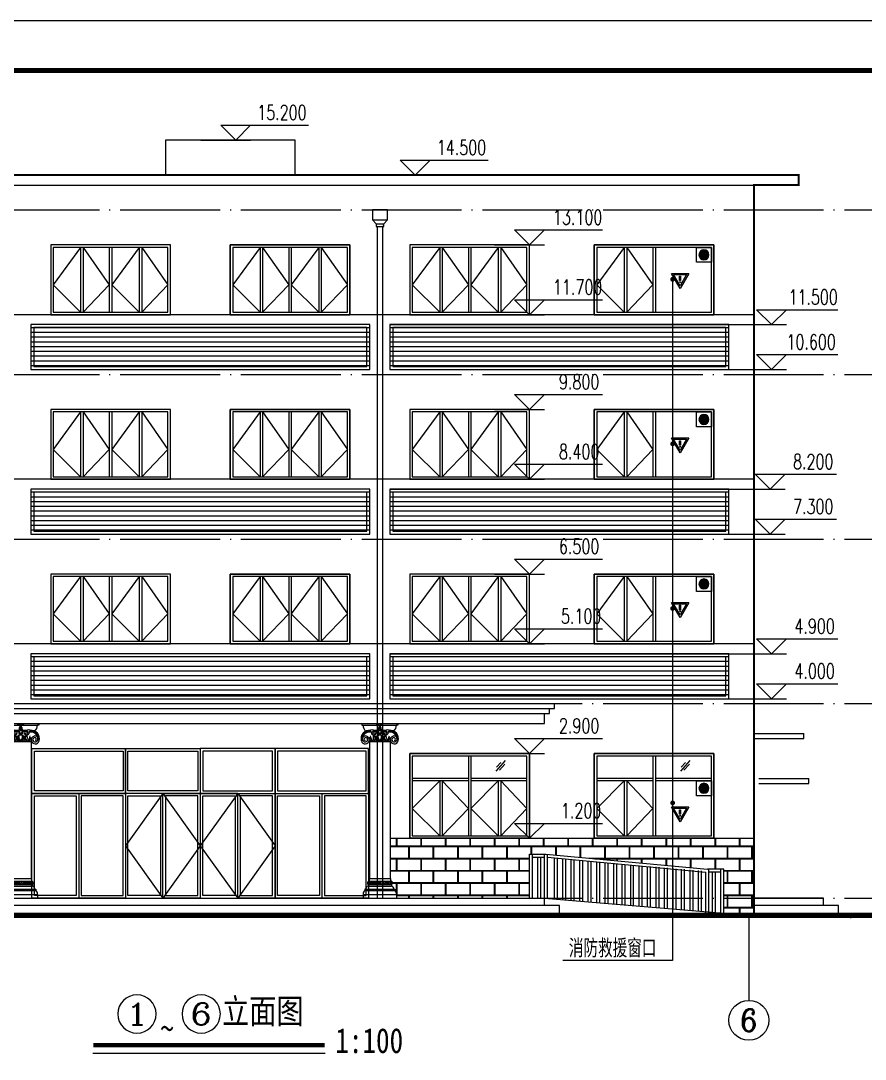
# Model space of a CAD drawing. Extents: x 5904849 to 6011887, y -826029 to -177002.
# Drawn here: x 5926248 to 5943181, y -612957 to -592133 of the extents above; entities that cross this region are included whole.
import ezdxf
from ezdxf.enums import TextEntityAlignment as Align

# ---------------------------------------------------------------- set-up
doc = ezdxf.new("R2010")
doc.units = 0
doc.header["$LTSCALE"] = 1000
doc.header["$MEASUREMENT"] = 0
doc.linetypes.add('DOTE', pattern=[2.42, 2, -0.2, 0.02, -0.2])
doc.layers.get('0').update_dxf_attribs({"linetype": 'CONTINUOUS'})
for name, color, linetype in [('0chuang', 5, 'CONTINUOUS'), ('3T_WOOD', 21, 'CONTINUOUS'), ('AXIS', 3, 'CONTINUOUS'), ('AXIS_TEXT', 7, 'CONTINUOUS'), ('DIM_ELEV', 3, 'CONTINUOUS'), ('DIM_LEAD', 3, 'CONTINUOUS'), ('DOTE', 252, 'CONTINUOUS'), ('E_STRM', 7, 'CONTINUOUS'), ('PUB_DIM', 3, 'CONTINUOUS'), ('PUB_HATCH', 8, 'CONTINUOUS'), ('PUB_TEXT', 7, 'CONTINUOUS'), ('PUB_TITLE', 4, 'CONTINUOUS'), ('WALL', 2, 'CONTINUOUS'), ('WINDOW', 4, 'CONTINUOUS'), ('WINDOW_TEXT', 7, 'CONTINUOUS'), ('图名', 15, 'CONTINUOUS'), ('填充', 251, 'CONTINUOUS'), ('外饰面', 213, 'CONTINUOUS'), ('折断', 8, 'CONTINUOUS')]:
    doc.layers.add(name, color=color, linetype=linetype)
doc.layers.add('立面-线条', color=255, linetype='CONTINUOUS', lineweight=15)
doc.styles.add('_HZTXT', font='txt.shx', dxfattribs={"width": 0.8, "bigfont": 'HZTXT.shx'})
doc.styles.add('_TCH_AXIS', font='COMPLEX', dxfattribs={"bigfont": 'GBCBIG'})
doc.styles.add('_TCH_DIM', font='SIMPLEX', dxfattribs={"bigfont": 'GBCBIG'})
doc.styles.add('COMPLEX', font='COMPLEX')
doc.styles.add('宋体', font='', dxfattribs={"width": 0.7})
doc.styles.get('宋体').set_extended_font_data('SimSun')

# ---------------------------------------------------------------- blocks, each defined once
blk = doc.blocks.new('_RAINH')
blk.add_lwpolyline([(-150, 0), (-150, -200), (150, -200), (150, 0)], close=True)
for points in [[(-150, -200), (-75, -280), (75, -280), (150, -200)], [(-75, -280), (-75, -330), (75, -330), (75, -280)]]:
    blk.add_lwpolyline(points)
blk = doc.blocks.new('A$C14777AD4')
at = {"layer": '填充'}
h = blk.add_hatch(color=1, dxfattribs=at)
edge = h.paths.add_edge_path()
edge.add_arc((150, 150), 100, 0, 360)
h = blk.add_hatch(color=1, dxfattribs=at)
edge = h.paths.add_edge_path()
edge.add_arc((150, 150), 100, 0, 360)
at = {"layer": '立面-线条'}
blk.add_lwpolyline([(0, 0), (300, 0), (300, 300), (0, 300)], close=True, dxfattribs=at)
blk.add_lwpolyline([(0, 0), (300, 0), (300, 300), (0, 300)], close=True, dxfattribs=at)
blk.add_circle((150, 150), 100, dxfattribs=at)
blk.add_circle((150, 150), 100, dxfattribs=at)
blk = doc.blocks.new('3425etrdf')
at = {"layer": '外饰面'}
for points in [[(0, -600), (-346, 0), (346, 0)], [(0, -500), (-260, -50), (260, -50)], [(-18, -110), (18, -110), (18, -291), (-18, -291)]]:
    blk.add_lwpolyline(points, close=True, dxfattribs=at)
blk.add_circle((0, -352), 17.9, dxfattribs=at)
blk = doc.blocks.new('_AXISO')
blk.add_circle((0, 0), 0.5)
at = {"layer": 'AXIS_TEXT', "style": 'COMPLEX', "width": 1.041667}
blk.add_attdef('A', text='', height=0.56, dxfattribs=at).set_placement((-0.25, -0.28), (0.25, -0.28), align=Align.FIT)
blk = doc.blocks.new('$elev$00001590')
for p, q in [((-242, 1500, 0), (242, 1500, 0)), ((-242, 1500, 0), (-242, 1476, 0)), ((-242, 1476, 0), (-224, 1476, 0)), ((-224, 1476, 0), (-4, 1476, 0)), ((0, 1438, 0), (0, 1383, 0)), ((4, 1476, 0), (224, 1476, 0)), ((242, 1476, 0), (224, 1476, 0)), ((242, 1500, 0), (242, 1476, 0)), ((0, 1331, 0), (0, 1313, 0)), ((-146, 1191, 0), (147, 1191, 0)), ((-143, 1206, 0), (144, 1206, 0)), ((-139, 1190, 0), (-139, -1164, 0)), ((141, 1190, 0), (141, -1164, 0)), ((-144, -1206, 0), (-149, -1206, 0)), ((-139, -1164, 0), (-144, -1164, 0)), ((-144, -1164, 0), (-144, -1206, 0)), ((-144, -1206, 0), (145, -1206, 0)), ((-139, -1164, 0), (141, -1164, 0)), ((141, -1164, 0), (145, -1164, 0)), ((145, -1164, 0), (145, -1206, 0)), ((145, -1206, 0), (153, -1206, 0)), ((-200, -1346, 0), (-200, -1370, 0)), ((-187, -1346, 0), (-200, -1346, 0)), ((-200, -1370, 0), (202, -1370, 0)), ((-187, -1346, 0), (188, -1346, 0)), ((-155, -1266, 0), (156, -1266, 0)), ((-155, -1266, 0), (-155, -1292, 0)), ((-155, -1266, 0), (-155, -1266, 0)), ((-155, -1292, 0), (156, -1292, 0)), ((155, -1266, 0), (156, -1266, 0)), ((156, -1266, 0), (156, -1292, 0)), ((156, -1292, 0), (156, -1292, 0)), ((156, -1292, 0), (156, -1292, 0)), ((188, -1346, 0), (188, -1346, 0)), ((188, -1346, 0), (202, -1346, 0)), ((202, -1346, 0), (202, -1370, 0)), ((-223, -1435, 0), (224, -1435, 0)), ((-223, -1435, 0), (-223, -1500, 0)), ((-223, -1500, 0), (224, -1500, 0)), ((224, -1435, 0), (224, -1500, 0))]:
    blk.add_line(p, q)
for centre, major_axis, start_param, end_param in [((-141, 1240, 0), (0, 143), -0.153743, 1.832178), ((-98, 1485, 0), (0, 165), 1.626158, 2.352357), ((-105, 1375, 0), (0, 25), 4.712389, 10.995574), ((-36, 1496, 0), (0, 11.1), 1.231515, 3.197692), ((-25, 1447, 0), (0, 40.6), -0.628689, 0.331096), ((190, 1358, 0), (0, 280), 1.195524, 1.488794), ((-52, 1377, 0), (0, 68.9), -1.476342, -0.737444), ((-11, 1471, 0), (0, 10.4), 3.375246, 5.654496), ((-44, 1426, 0), (0, 58.9), 4.557562, 5.357474), ((44, 1426, 0), (0, 58.9), 0.925711, 1.725624), ((52, 1377, 0), (0, 68.9), 0.737444, 1.476342), ((11, 1471, 0), (0, 10.4), 0.628689, 2.907939), ((25, 1447, 0), (0, 40.6), -0.331096, 0.628689), ((-190, 1358, 0), (0, 280), -1.488794, -1.195524), ((36, 1496, 0), (0, 11.1), 3.085493, 5.05167), ((105, 1375, 0), (0, 25), -1.570796, 4.712389), ((141, 1240, 0), (0, 143), 4.451007, 6.436928), ((98, 1485, 0), (0, 165), 3.930828, 4.657027), ((-195, 1220, 0), (0, 69.1), 1.832178, 5.952229), ((-136, 1230, 0), (0, 136), -0.128493, 1.722747), ((-191, 1236, 0), (0, 52.1), -0.330956, 3.010083), ((-142, 1237, 0), (0, 114), -0.296629, 1.342633), ((-188, 1233, 0), (0, 26.6), -0.512375, 2.726161), ((-192, 1223, 0), (0, 38.3), 3.010083, 5.770811), ((-69, 1279, 0), (0, 91.9), 1.703896, 2.463021), ((-13, 1319, 0), (0, 154), 1.778544, 2.396987), ((-73, 1356, 0), (0, 56.3), 1.643825, 3.032842), ((-78, 1296, 0), (0, 42.5), -0.743753, 0.743753), ((-78, 1329, 0), (0, 22.3), 1.987184, 4.296001), ((-63, 981, 0), (0, 382), -0.113047, 0.098894), ((-38, 1258, 0), (0, 66.4), 0.889141, 2.486817), ((-56, 965, 0), (0, 419), -0.099826, 0.099826), ((-55, 1129, 0), (0, 243), -0.142951, 0.176328), ((-86, 1346, 0), (0, 50.2), 3.5159, 5.00547), ((-131, 1249, 0), (0, 91.9), 4.210863, 5.292356), ((134, 1274, 0), (0, 242), 1.509356, 1.826866), ((22, 1272, 0), (0, 80.2), 1.120444, 2.310956), ((3, 1356, 0), (0, 43), 0.931621, 3.071841), ((-8, 1282, 0), (0, 21.2), -0.530735, 1.759459), ((42, 1272, 0), (0, 86.7), 1.507748, 2.446348), ((0, 1357, 0), (0, 26), 4.712389, 10.995574), ((-3, 1356, 0), (0, 43), 3.211344, 5.351564), ((8, 1282, 0), (0, 21.2), 4.523727, 6.81392), ((-42, 1272, 0), (0, 86.7), 3.836837, 4.775437), ((56, 965, 0), (0, 419), -0.099826, 0.099826), ((-22, 1272, 0), (0, 80.2), 3.972229, 5.162741), ((55, 1129, 0), (0, 243), -0.176328, 0.142951), ((63, 981, 0), (0, 382), -0.098894, 0.113047), ((86, 1346, 0), (0, 50.2), 1.277715, 2.767285), ((-134, 1274, 0), (0, 242), 4.456319, 4.773829), ((78, 1296, 0), (0, 42.5), -0.743753, 0.743753), ((131, 1249, 0), (0, 91.9), 0.990829, 2.072322), ((78, 1329, 0), (0, 22.3), 1.987184, 4.296001), ((38, 1258, 0), (0, 66.4), 3.796368, 5.394044), ((73, 1356, 0), (0, 56.3), 3.250343, 4.63936), ((13, 1319, 0), (0, 154), 3.886199, 4.504641), ((69, 1279, 0), (0, 91.9), 3.820165, 4.579289), ((142, 1237, 0), (0, 114), -1.342633, 0.296629), ((136, 1230, 0), (0, 136), 4.560439, 6.411679), ((195, 1220, 0), (0, 69.1), 0.330956, 4.451007), ((192, 1223, 0), (0, 38.3), 0.512375, 3.273102), ((191, 1236, 0), (0, 52.1), 3.273102, 6.614142), ((188, 1233, 0), (0, 26.6), 3.557024, 6.79556), ((-137, -1239, 0), (0, 35.7), 0.448455, 2.438069), ((-101, -1210, 0), (0, 74.8), 1.685878, 2.419567), ((-72, -1185, 0), (0, 101), 1.789216, 2.520705), ((-71, -1195, 0), (0, 77.6), 1.720938, 2.725614), ((-50, -1195, 0), (0, 77.6), 1.720938, 2.725614), ((-33, -1195, 0), (0, 77.6), 1.720938, 2.725614), ((-14, -1195, 0), (0, 77.6), 1.720938, 2.725614), ((6, -1195, 0), (0, 77.6), 1.720938, 2.725614), ((24, -1195, 0), (0, 77.6), 1.720938, 2.725614), ((42, -1195, 0), (0, 77.6), 1.720938, 2.725614), ((63, -1195, 0), (0, 77.6), 1.720938, 2.725614), ((86, -1195, 0), (0, 77.6), 1.720938, 2.725614), ((105, -1195, 0), (0, 77.6), 1.720938, 2.725614), ((129, -1195, 0), (0, 77.6), 1.720938, 2.725614), ((151, -1195, 0), (0, 77.6), 1.720938, 2.725614), ((164, -1199, 0), (0, 70), 1.671424, 2.820273), ((191, -1181, 0), (0, 84.8), 1.880244, 2.66844), ((204, -1166, 0), (0, 87.4), 2.058954, 2.545087), ((144, -1237, 0), (0, 32.5), 3.612051, 5.915681), ((-167, -1429, 0), (0, 73.7), 0.636006, 1.651851), ((-146, -1344, 0), (0, 52.7), 0.212863, 1.606025), ((148, -1344, 0), (0, 52.7), 4.67716, 6.070323), ((168, -1429, 0), (0, 73.7), 4.631335, 5.647179)]:
    blk.add_ellipse(centre, major_axis=major_axis, ratio=0.765285, start_param=start_param, end_param=end_param)

msp = doc.modelspace()

# ---------------------------------------------------------------- hatches: boundary and pattern name
at = {"layer": '填充', "linetype": 'ByBlock'}
h = msp.add_hatch(dxfattribs=at)
h.set_pattern_fill('LINE', color=36, scale=100)
h.set_pattern_definition([(0, (-38957718, -1778239.35), (0, 95.25), [])])
h.paths.add_polyline_path([(5926447.7, -598227), (5926447.7, -599127), (5933247.7, -599127), (5933247.7, -598227)])
h = msp.add_hatch(dxfattribs=at)
h.set_pattern_fill('LINE', color=36, scale=100)
h.set_pattern_definition([(0, (-38950518, -1778239.35), (0, 95.25), [])])
h.paths.add_polyline_path([(5933647.7, -598227), (5933647.7, -599127), (5940447.7, -599127), (5940447.7, -598227)])
h = msp.add_hatch(dxfattribs=at)
h.set_pattern_fill('LINE', color=36, scale=100)
h.set_pattern_definition([(0, (-38957718, -1781539.35), (0, 95.25), [])])
h.paths.add_polyline_path([(5926447.7, -601527), (5926447.7, -602427), (5933247.7, -602427), (5933247.7, -601527)])
h = msp.add_hatch(dxfattribs=at)
h.set_pattern_fill('LINE', color=36, scale=100)
h.set_pattern_definition([(0, (-38950518, -1781539.35), (0, 95.25), [])])
h.paths.add_polyline_path([(5933647.7, -601527), (5933647.7, -602427), (5940447.7, -602427), (5940447.7, -601527)])
h = msp.add_hatch(dxfattribs=at)
h.set_pattern_fill('LINE', color=36, scale=100)
h.set_pattern_definition([(0, (-38957718, -1784839.35), (0, 95.25), [])])
h.paths.add_polyline_path([(5926447.7, -604827), (5926447.7, -605727), (5933247.7, -605727), (5933247.7, -604827)])
h = msp.add_hatch(dxfattribs=at)
h.set_pattern_fill('LINE', color=36, scale=100)
h.set_pattern_definition([(0, (-38950518, -1784839.35), (0, 95.25), [])])
h.paths.add_polyline_path([(5933647.7, -604827), (5933647.7, -605727), (5940447.7, -605727), (5940447.7, -604827)])
h = msp.add_hatch(dxfattribs=at)
h.set_pattern_fill('AR-B816C', color=256, scale=200)
h.set_pattern_definition([(0, (-38950518, -1668116.5), (245.692378, 245.692378), [479.867928, -11.51682]), (0, (-38950763.7, -1668104.98), (245.692378, 245.692378), [479.867928, -11.51682]), (90, (-38950518, -1668116.5), (-245.692378, 245.692378), [-257.20918, 234.175548]), (90, (-38950529.52, -1668116.5), (-245.692378, 245.692378), [-257.20918, 234.175548])])
edge = h.paths.add_edge_path()
edge.add_ellipse((5933662.6, -609367.3), major_axis=(0, 44.4), ratio=0.8399474, start_angle=206.95526, end_angle=338.94358, ccw=False)
edge.add_ellipse((5933733.1, -609290.6), major_axis=(0, 115.9), ratio=0.8399474, start_angle=107.73002, end_angle=152.89036, ccw=False)
edge.add_ellipse((5933662.6, -609367.3), major_axis=(0, 44.4), ratio=0.8399474, start_angle=206.95526, end_angle=338.94358, ccw=False)
edge.add_line((5933681.1, -609405.5), (5933681.1, -609443.4))
edge.add_ellipse((5933668.3, -609513.8), major_axis=(0, 72.1), ratio=0.8399474, start_angle=267.98154, end_angle=347.80386, ccw=False)
edge.add_line((5933728.8, -609516.4), (5933749.3, -609516.4))
edge.add_line((5933749.3, -609516.4), (5933749.3, -609548.8))
edge.add_ellipse((5933699, -609629.8), major_axis=(0, 100.7), ratio=0.8399474, start_angle=265.35593, end_angle=323.55952, ccw=False)
edge.add_line((5933783.3, -609638), (5933783.3, -609727))
edge.add_line((5933783.3, -609727), (5936447.7, -609727))
edge.add_line((5936447.7, -609727), (5936447.7, -608845.4))
edge.add_line((5936447.7, -608845.4), (5936777.7, -608845.4))
edge.add_line((5936777.7, -608845.4), (5938903.4, -609042.2))
edge.add_line((5938903.4, -609042.2), (5940047.7, -609145.4))
edge.add_line((5940047.7, -609145.4), (5940647.7, -608527))
edge.add_line((5940647.7, -608527), (5933657.6, -608527))
edge.add_line((5933657.6, -608527), (5933657.6, -609267.2))
edge.add_line((5933657.6, -609267.2), (5933664.1, -609267.2))
edge.add_line((5933664.1, -609267.2), (5933664.1, -609325.8))
edge.add_line((5933664.1, -609325.8), (5933676, -609325.8))
h.paths.add_polyline_path([(5940947.7, -608527), (5940647.7, -608527), (5940047.7, -609145.4), (5940347.7, -609145.4), (5940347.7, -610027), (5940947.7, -610027)])

# ---------------------------------------------------------------- linework, layer by layer
for p, q in [((5917847.7, -595227), (5941847.7, -595227)), ((5941847.7, -595227), (5941847.7, -595427)), ((5917847.7, -595427), (5941847.7, -595427)), ((5933401.4, -609727), (5933401.4, -596257)), ((5933526.4, -596257), (5933501.4, -596257)), ((5933501.4, -596257), (5933501.4, -609727)), ((5918747.7, -609727), (5936747.7, -609727)), ((5936747.7, -609727), (5940347.7, -610027)), ((5936747.7, -609877), (5936747.7, -609727)), ((5942347.7, -609727), (5940947.7, -609727)), ((5942347.7, -609877), (5942347.7, -609727)), ((5937047.7, -609877), (5918312.1, -609877)), ((5937047.7, -610027), (5937047.7, -609877)), ((5942647.7, -609877), (5940947.7, -609877)), ((5942647.7, -610027), (5942647.7, -609877))]:
    msp.add_line(p, q)
at = {"color": 144}
for p, q in [((5927447.7, -596677), (5927447.7, -597977)), ((5927497.7, -596677), (5927497.7, -597977)), ((5928022.7, -596677), (5928022.7, -597977)), ((5928072.7, -596677), (5928072.7, -597977)), ((5928622.7, -596677), (5928622.7, -597977)), ((5928672.7, -596677), (5928672.7, -597977)), ((5931047.7, -596677), (5931047.7, -597977)), ((5931097.7, -596677), (5931097.7, -597977)), ((5931622.7, -596677), (5931622.7, -597977)), ((5931672.7, -596677), (5931672.7, -597977)), ((5932222.7, -596677), (5932222.7, -597977)), ((5932272.7, -596677), (5932272.7, -597977)), ((5934647.7, -596677), (5934647.7, -597977)), ((5934697.7, -596677), (5934697.7, -597977)), ((5935222.7, -596677), (5935222.7, -597977)), ((5935272.7, -596677), (5935272.7, -597977)), ((5935822.7, -596677), (5935822.7, -597977)), ((5935872.7, -596677), (5935872.7, -597977)), ((5938347.7, -596677), (5938347.7, -597977)), ((5938397.7, -596677), (5938397.7, -597977)), ((5938922.7, -596677), (5938922.7, -597977)), ((5938972.7, -596677), (5938972.7, -597977)), ((5927447.7, -599977), (5927447.7, -601277)), ((5927497.7, -599977), (5927497.7, -601277)), ((5928022.7, -599977), (5928022.7, -601277)), ((5928072.7, -599977), (5928072.7, -601277)), ((5928622.7, -599977), (5928622.7, -601277)), ((5928672.7, -599977), (5928672.7, -601277)), ((5931047.7, -599977), (5931047.7, -601277)), ((5931097.7, -599977), (5931097.7, -601277)), ((5931622.7, -599977), (5931622.7, -601277)), ((5931672.7, -599977), (5931672.7, -601277)), ((5932222.7, -599977), (5932222.7, -601277)), ((5932272.7, -599977), (5932272.7, -601277)), ((5934647.7, -599977), (5934647.7, -601277)), ((5934697.7, -599977), (5934697.7, -601277)), ((5935222.7, -599977), (5935222.7, -601277)), ((5935272.7, -599977), (5935272.7, -601277)), ((5935822.7, -599977), (5935822.7, -601277)), ((5935872.7, -599977), (5935872.7, -601277)), ((5938347.7, -599977), (5938347.7, -601277)), ((5938397.7, -599977), (5938397.7, -601277)), ((5938922.7, -599977), (5938922.7, -601277)), ((5938972.7, -599977), (5938972.7, -601277)), ((5927447.7, -603277), (5927447.7, -604577)), ((5927497.7, -603277), (5927497.7, -604577)), ((5928022.7, -603277), (5928022.7, -604577)), ((5928072.7, -603277), (5928072.7, -604577)), ((5928622.7, -603277), (5928622.7, -604577)), ((5928672.7, -603277), (5928672.7, -604577)), ((5931047.7, -603277), (5931047.7, -604577)), ((5931097.7, -603277), (5931097.7, -604577)), ((5931622.7, -603277), (5931622.7, -604577)), ((5931672.7, -603277), (5931672.7, -604577)), ((5932222.7, -603277), (5932222.7, -604577)), ((5932272.7, -603277), (5932272.7, -604577)), ((5934647.7, -603277), (5934647.7, -604577)), ((5934697.7, -603277), (5934697.7, -604577)), ((5935222.7, -603277), (5935222.7, -604577)), ((5935272.7, -603277), (5935272.7, -604577)), ((5935822.7, -603277), (5935822.7, -604577)), ((5935872.7, -603277), (5935872.7, -604577)), ((5938347.7, -603277), (5938347.7, -604577)), ((5938397.7, -603277), (5938397.7, -604577)), ((5938922.7, -603277), (5938922.7, -604577)), ((5938972.7, -603277), (5938972.7, -604577)), ((5935222.7, -606877), (5935222.7, -608477)), ((5935272.7, -606877), (5935272.7, -608477)), ((5938922.7, -606877), (5938922.7, -608477)), ((5938972.7, -606877), (5938972.7, -608477)), ((5935222.7, -607327), (5934097.7, -607327)), ((5935222.7, -607377), (5934097.7, -607377)), ((5934647.7, -607377), (5934647.7, -608477)), ((5934697.7, -607377), (5934697.7, -608477)), ((5936397.7, -607327), (5935272.7, -607327)), ((5936397.7, -607377), (5935272.7, -607377)), ((5935822.7, -607377), (5935822.7, -608477)), ((5935872.7, -607377), (5935872.7, -608477)), ((5938922.7, -607327), (5937797.7, -607327)), ((5938922.7, -607377), (5937797.7, -607377)), ((5938347.7, -607377), (5938347.7, -608477)), ((5938397.7, -607377), (5938397.7, -608477)), ((5940097.7, -607327), (5938972.7, -607327)), ((5940097.7, -607377), (5938972.7, -607377))]:
    msp.add_line(p, q, dxfattribs=at)
at = {"linetype": 'ByBlock'}
for p, q in [((5933647.7, -598227), (5940447.7, -598227)), ((5933647.7, -601527), (5940447.7, -601527)), ((5933647.7, -604827), (5940447.7, -604827)), ((5918547.7, -605827), (5936947.7, -605827)), ((5918547.7, -605927), (5936947.7, -605927)), ((5936847.7, -606027), (5936847.7, -605927)), ((5936947.7, -605927), (5936947.7, -605827)), ((5918647.7, -606027), (5936847.7, -606027)), ((5936747.7, -606227), (5936747.7, -606027)), ((5918747.7, -606227), (5936747.7, -606227)), ((5940947.7, -606427), (5941947.7, -606427)), ((5940947.7, -606427), (5941947.7, -606427)), ((5940947.7, -606527), (5941947.7, -606527)), ((5940947.7, -606527), (5941947.7, -606527)), ((5941947.7, -606527), (5941947.7, -606427)), ((5941947.7, -606527), (5941947.7, -606527)), ((5941047.7, -607327), (5942047.7, -607327)), ((5941047.7, -607327), (5942047.7, -607327)), ((5941047.7, -607427), (5942047.7, -607427)), ((5941047.7, -607427), (5942047.7, -607427)), ((5942047.7, -607427), (5942047.7, -607327)), ((5942047.7, -607427), (5942047.7, -607427))]:
    msp.add_line(p, q, dxfattribs=at)
at = {"color": 0}
msp.add_lwpolyline([(5931747.7, -595227), (5931747.7, -594527), (5929147.7, -594527), (5929147.7, -595227)], dxfattribs=at)
at = {"color": 0, "const_width": 40}
msp.add_lwpolyline([(5918647.7, -609547.2), (5918647.7, -605927), (5918547.7, -605927), (5918547.7, -605827), (5918747.7, -605827), (5918747.7, -595427), (5917847.7, -595427), (5917847.7, -595227), (5941847.7, -595227), (5941847.7, -595427), (5940947.7, -595427), (5940947.7, -610027)], dxfattribs=at)
at = {"color": 144}
for points in [[(5929247.7, -596627), (5926847.7, -596627), (5926847.7, -598027), (5929247.7, -598027)], [(5929197.7, -596677), (5926897.7, -596677), (5926897.7, -597977), (5929197.7, -597977)], [(5932847.7, -596627), (5930447.7, -596627), (5930447.7, -598027), (5932847.7, -598027)], [(5932797.7, -596677), (5930497.7, -596677), (5930497.7, -597977), (5932797.7, -597977)], [(5936447.7, -596627), (5934047.7, -596627), (5934047.7, -598027), (5936447.7, -598027)], [(5936397.7, -596677), (5934097.7, -596677), (5934097.7, -597977), (5936397.7, -597977)], [(5940147.7, -596627), (5937747.7, -596627), (5937747.7, -598027), (5940147.7, -598027)], [(5940097.7, -596677), (5937797.7, -596677), (5937797.7, -597977), (5940097.7, -597977)], [(5929247.7, -599927), (5926847.7, -599927), (5926847.7, -601327), (5929247.7, -601327)], [(5932847.7, -599927), (5930447.7, -599927), (5930447.7, -601327), (5932847.7, -601327)], [(5936447.7, -599927), (5934047.7, -599927), (5934047.7, -601327), (5936447.7, -601327)], [(5940147.7, -599927), (5937747.7, -599927), (5937747.7, -601327), (5940147.7, -601327)], [(5929197.7, -599977), (5926897.7, -599977), (5926897.7, -601277), (5929197.7, -601277)], [(5932797.7, -599977), (5930497.7, -599977), (5930497.7, -601277), (5932797.7, -601277)], [(5936397.7, -599977), (5934097.7, -599977), (5934097.7, -601277), (5936397.7, -601277)], [(5940097.7, -599977), (5937797.7, -599977), (5937797.7, -601277), (5940097.7, -601277)], [(5929247.7, -603227), (5926847.7, -603227), (5926847.7, -604627), (5929247.7, -604627)], [(5929197.7, -603277), (5926897.7, -603277), (5926897.7, -604577), (5929197.7, -604577)], [(5932847.7, -603227), (5930447.7, -603227), (5930447.7, -604627), (5932847.7, -604627)], [(5932797.7, -603277), (5930497.7, -603277), (5930497.7, -604577), (5932797.7, -604577)], [(5936447.7, -603227), (5934047.7, -603227), (5934047.7, -604627), (5936447.7, -604627)], [(5936397.7, -603277), (5934097.7, -603277), (5934097.7, -604577), (5936397.7, -604577)], [(5940147.7, -603227), (5937747.7, -603227), (5937747.7, -604627), (5940147.7, -604627)], [(5940097.7, -603277), (5937797.7, -603277), (5937797.7, -604577), (5940097.7, -604577)], [(5936447.7, -606827), (5934047.7, -606827), (5934047.7, -608527), (5936447.7, -608527)], [(5936397.7, -606877), (5934097.7, -606877), (5934097.7, -608477), (5936397.7, -608477)], [(5940147.7, -606827), (5937747.7, -606827), (5937747.7, -608527), (5940147.7, -608527)], [(5940097.7, -606877), (5937797.7, -606877), (5937797.7, -608477), (5940097.7, -608477)]]:
    msp.add_lwpolyline(points, close=True, dxfattribs=at)
for points in [[(5926847.7, -598027), (5929247.7, -598027), (5929247.7, -596627), (5926847.7, -596627)], [(5932847.7, -598027), (5930447.7, -598027), (5930447.7, -596627), (5932847.7, -596627)], [(5934047.7, -598027), (5936447.7, -598027), (5936447.7, -596627), (5934047.7, -596627)], [(5940147.7, -598027), (5937747.7, -598027), (5937747.7, -596627), (5940147.7, -596627)], [(5926847.7, -601327), (5929247.7, -601327), (5929247.7, -599927), (5926847.7, -599927)], [(5932847.7, -601327), (5930447.7, -601327), (5930447.7, -599927), (5932847.7, -599927)], [(5934047.7, -601327), (5936447.7, -601327), (5936447.7, -599927), (5934047.7, -599927)], [(5940147.7, -601327), (5937747.7, -601327), (5937747.7, -599927), (5940147.7, -599927)], [(5926847.7, -604627), (5929247.7, -604627), (5929247.7, -603227), (5926847.7, -603227)], [(5932847.7, -604627), (5930447.7, -604627), (5930447.7, -603227), (5932847.7, -603227)], [(5934047.7, -604627), (5936447.7, -604627), (5936447.7, -603227), (5934047.7, -603227)], [(5940147.7, -604627), (5937747.7, -604627), (5937747.7, -603227), (5940147.7, -603227)], [(5936447.7, -608527), (5934047.7, -608527), (5934047.7, -606827), (5936447.7, -606827)], [(5940147.7, -608527), (5937747.7, -608527), (5937747.7, -606827), (5940147.7, -606827)]]:
    msp.add_lwpolyline(points, close=True)
at = {"color": 251}
for points, elevation in [([(5927447.7, -596677), (5926897.7, -597427), (5927447.7, -597977)], 0), ([(5927497.7, -596677), (5928022.7, -597427), (5927497.7, -597977)], -5.8), ([(5928622.7, -596677), (5928072.7, -597427), (5928622.7, -597977)], 0), ([(5928672.7, -596677), (5929197.7, -597427), (5928672.7, -597977)], -5.8), ([(5931047.7, -596677), (5930497.7, -597427), (5931047.7, -597977)], 0), ([(5931097.7, -596677), (5931622.7, -597427), (5931097.7, -597977)], -5.8), ([(5932222.7, -596677), (5931672.7, -597427), (5932222.7, -597977)], 0), ([(5932272.7, -596677), (5932797.7, -597427), (5932272.7, -597977)], -5.8), ([(5934647.7, -596677), (5934097.7, -597427), (5934647.7, -597977)], 0), ([(5934697.7, -596677), (5935222.7, -597427), (5934697.7, -597977)], -5.8), ([(5935822.7, -596677), (5935272.7, -597427), (5935822.7, -597977)], 0), ([(5935872.7, -596677), (5936397.7, -597427), (5935872.7, -597977)], -5.8), ([(5938347.7, -596677), (5937797.7, -597427), (5938347.7, -597977)], 0), ([(5938397.7, -596677), (5938922.7, -597427), (5938397.7, -597977)], -5.8), ([(5927447.7, -599977), (5926897.7, -600727), (5927447.7, -601277)], 0), ([(5927497.7, -599977), (5928022.7, -600727), (5927497.7, -601277)], -5.8), ([(5928622.7, -599977), (5928072.7, -600727), (5928622.7, -601277)], 0), ([(5928672.7, -599977), (5929197.7, -600727), (5928672.7, -601277)], -5.8), ([(5931047.7, -599977), (5930497.7, -600727), (5931047.7, -601277)], 0), ([(5931097.7, -599977), (5931622.7, -600727), (5931097.7, -601277)], -5.8), ([(5932222.7, -599977), (5931672.7, -600727), (5932222.7, -601277)], 0), ([(5932272.7, -599977), (5932797.7, -600727), (5932272.7, -601277)], -5.8), ([(5934647.7, -599977), (5934097.7, -600727), (5934647.7, -601277)], 0), ([(5934697.7, -599977), (5935222.7, -600727), (5934697.7, -601277)], -5.8), ([(5935822.7, -599977), (5935272.7, -600727), (5935822.7, -601277)], 0), ([(5935872.7, -599977), (5936397.7, -600727), (5935872.7, -601277)], -5.8), ([(5938347.7, -599977), (5937797.7, -600727), (5938347.7, -601277)], 0), ([(5938397.7, -599977), (5938922.7, -600727), (5938397.7, -601277)], -5.8), ([(5927447.7, -603277), (5926897.7, -604027), (5927447.7, -604577)], 0), ([(5927497.7, -603277), (5928022.7, -604027), (5927497.7, -604577)], -5.8), ([(5928622.7, -603277), (5928072.7, -604027), (5928622.7, -604577)], 0), ([(5928672.7, -603277), (5929197.7, -604027), (5928672.7, -604577)], -5.8), ([(5931047.7, -603277), (5930497.7, -604027), (5931047.7, -604577)], 0), ([(5931097.7, -603277), (5931622.7, -604027), (5931097.7, -604577)], -5.8), ([(5932222.7, -603277), (5931672.7, -604027), (5932222.7, -604577)], 0), ([(5932272.7, -603277), (5932797.7, -604027), (5932272.7, -604577)], -5.8), ([(5934647.7, -603277), (5934097.7, -604027), (5934647.7, -604577)], 0), ([(5934697.7, -603277), (5935222.7, -604027), (5934697.7, -604577)], -5.8), ([(5935822.7, -603277), (5935272.7, -604027), (5935822.7, -604577)], 0), ([(5935872.7, -603277), (5936397.7, -604027), (5935872.7, -604577)], -5.8), ([(5938347.7, -603277), (5937797.7, -604027), (5938347.7, -604577)], 0), ([(5938397.7, -603277), (5938922.7, -604027), (5938397.7, -604577)], -5.8), ([(5934647.7, -607377), (5934097.7, -607927), (5934647.7, -608477)], 0), ([(5934697.7, -607377), (5935222.7, -607927), (5934697.7, -608477)], -5.8), ([(5935822.7, -607377), (5935272.7, -607927), (5935822.7, -608477)], 0), ([(5935872.7, -607377), (5936397.7, -607927), (5935872.7, -608477)], -5.8), ([(5938347.7, -607377), (5937797.7, -607927), (5938347.7, -608477)], 0), ([(5938397.7, -607377), (5938922.7, -607927), (5938397.7, -608477)], -5.8)]:
    msp.add_lwpolyline(points, dxfattribs=dict(at, elevation=elevation))
at = {"linetype": 'ByBlock'}
for points in [[(5926447.7, -599127), (5933247.7, -599127), (5933247.7, -598227), (5926447.7, -598227)], [(5933647.7, -599127), (5940447.7, -599127), (5940447.7, -598227), (5933647.7, -598227)], [(5926447.7, -602427), (5933247.7, -602427), (5933247.7, -601527), (5926447.7, -601527)], [(5933647.7, -602427), (5940447.7, -602427), (5940447.7, -601527), (5933647.7, -601527)], [(5926447.7, -605727), (5933247.7, -605727), (5933247.7, -604827), (5926447.7, -604827)], [(5933647.7, -605727), (5940447.7, -605727), (5940447.7, -604827), (5933647.7, -604827)]]:
    msp.add_lwpolyline(points, close=True, dxfattribs=at)
at = {"layer": '0chuang'}
for p, q in [((5927410.2, -607627), (5927410.2, -609727)), ((5928347.7, -607627), (5928347.7, -609727)), ((5929097.7, -607627), (5928347.7, -607627)), ((5929097.7, -607627), (5929847.7, -607627)), ((5929097.7, -609727), (5929097.7, -607627)), ((5929097.7, -609727), (5929097.7, -607627)), ((5929847.7, -607627), (5929847.7, -609727)), ((5930597.7, -607627), (5929847.7, -607627)), ((5929847.7, -607627), (5929847.7, -609727)), ((5930597.7, -607627), (5931347.7, -607627)), ((5930597.7, -609727), (5930597.7, -607627)), ((5930597.7, -609727), (5930597.7, -607627)), ((5931347.7, -607627), (5931347.7, -609727)), ((5931347.7, -607627), (5931347.7, -609727)), ((5932285.2, -607627), (5932285.2, -609727)), ((5928397.7, -607677), (5929047.7, -607677)), ((5928397.7, -609677), (5928397.7, -607677)), ((5929047.7, -607677), (5929047.7, -609677)), ((5929797.7, -607677), (5929147.7, -607677)), ((5929147.7, -607677), (5929147.7, -609677)), ((5929797.7, -609677), (5929797.7, -607677)), ((5929897.7, -607677), (5930547.7, -607677)), ((5929897.7, -609677), (5929897.7, -607677)), ((5930547.7, -607677), (5930547.7, -609677)), ((5931297.7, -607677), (5930647.7, -607677)), ((5930647.7, -607677), (5930647.7, -609677)), ((5931297.7, -609677), (5931297.7, -607677)), ((5928347.7, -609727), (5929097.7, -609727)), ((5929047.7, -609677), (5928397.7, -609677)), ((5929847.7, -609727), (5929097.7, -609727)), ((5929147.7, -609677), (5929797.7, -609677)), ((5929847.7, -609727), (5930597.7, -609727)), ((5930547.7, -609677), (5929897.7, -609677)), ((5931347.7, -609727), (5930597.7, -609727)), ((5930647.7, -609677), (5931297.7, -609677))]:
    msp.add_line(p, q, dxfattribs=at)
for points in [[(5926472.7, -606727), (5928347.7, -606727), (5928347.7, -607627), (5926472.7, -607627)], [(5926522.7, -606777), (5928297.7, -606777), (5928297.7, -607577), (5926522.7, -607577)], [(5928347.7, -606727), (5929847.7, -606727), (5929847.7, -607627), (5928347.7, -607627)], [(5928397.7, -606777), (5929797.7, -606777), (5929797.7, -607577), (5928397.7, -607577)], [(5931347.7, -606727), (5929847.7, -606727), (5929847.7, -607627), (5931347.7, -607627)], [(5931297.7, -606777), (5929897.7, -606777), (5929897.7, -607577), (5931297.7, -607577)], [(5933222.7, -606727), (5931347.7, -606727), (5931347.7, -607627), (5933222.7, -607627)], [(5933172.7, -606777), (5931397.7, -606777), (5931397.7, -607577), (5933172.7, -607577)], [(5926472.7, -607627), (5928347.7, -607627), (5928347.7, -609727), (5926472.7, -609727)], [(5931347.7, -607627), (5933222.7, -607627), (5933222.7, -609727), (5931347.7, -609727)], [(5926522.7, -607677), (5927360.2, -607677), (5927360.2, -609677), (5926522.7, -609677)], [(5928297.7, -607677), (5927460.2, -607677), (5927460.2, -609677), (5928297.7, -609677)], [(5931397.7, -607677), (5932235.2, -607677), (5932235.2, -609677), (5931397.7, -609677)], [(5933172.7, -607677), (5932335.2, -607677), (5932335.2, -609677), (5933172.7, -609677)]]:
    msp.add_lwpolyline(points, close=True, dxfattribs=at)
at = {"layer": '3T_WOOD'}
for p, q in [((5936447.7, -608845.4), (5936777.7, -608845.4)), ((5936447.7, -609727), (5936447.7, -608845.4)), ((5936507.7, -609727), (5936507.7, -608845.4)), ((5936747.7, -609727), (5936747.7, -608845.4)), ((5936777.7, -608845.4), (5940017.7, -609145.4)), ((5936807.7, -609732), (5936807.7, -608847.9)), ((5936507.7, -608905.4), (5936747.7, -608905.4)), ((5936617.7, -609727), (5936617.7, -608905.4)), ((5936677.7, -609727), (5936677.7, -608905.4)), ((5936807.7, -608908.1), (5939987.7, -609203.1)), ((5936947.7, -609743.7), (5936947.7, -608921.1)), ((5937007.7, -609748.7), (5937007.7, -608926.6)), ((5937117.7, -609757.8), (5937117.7, -608936.8)), ((5937177.7, -609762.8), (5937177.7, -608942.4)), ((5937287.7, -609772), (5937287.7, -608952.6)), ((5937347.7, -609777), (5937347.7, -608958.2)), ((5937457.7, -609786.2), (5937457.7, -608968.4)), ((5937517.7, -609791.2), (5937517.7, -608973.9)), ((5937627.7, -609800.3), (5937627.7, -608984.1)), ((5937687.7, -609805.3), (5937687.7, -608989.7)), ((5937797.7, -609814.5), (5937797.7, -608999.9)), ((5937857.7, -609819.5), (5937857.7, -609005.5)), ((5937967.7, -609828.7), (5937967.7, -609015.7)), ((5938027.7, -609833.7), (5938027.7, -609021.2)), ((5938137.7, -609842.8), (5938137.7, -609031.4)), ((5938197.7, -609847.8), (5938197.7, -609037)), ((5938307.7, -609857), (5938307.7, -609047.2)), ((5938367.7, -609862), (5938367.7, -609052.8)), ((5938477.7, -609871.2), (5938477.7, -609058.2)), ((5938537.7, -609876.2), (5938537.7, -609063.7)), ((5938647.7, -609885.3), (5938647.7, -609073.9)), ((5938707.7, -609890.3), (5938707.7, -609079.5)), ((5938817.7, -609899.5), (5938817.7, -609089.7)), ((5938877.7, -609904.5), (5938877.7, -609095.3)), ((5938987.7, -609913.7), (5938987.7, -609100.7)), ((5939047.7, -609918.7), (5939047.7, -609106.2)), ((5939157.7, -609927.8), (5939157.7, -609116.4)), ((5939217.7, -609932.8), (5939217.7, -609122)), ((5939327.7, -609942), (5939327.7, -609132.2)), ((5939387.7, -609947), (5939387.7, -609137.8)), ((5939497.7, -609956.2), (5939497.7, -609143.2)), ((5939557.7, -609961.2), (5939557.7, -609148.7)), ((5939667.7, -609970.3), (5939667.7, -609158.9)), ((5939727.7, -609975.3), (5939727.7, -609164.5)), ((5939837.7, -609984.5), (5939837.7, -609174.7)), ((5939897.7, -609989.5), (5939897.7, -609180.3)), ((5939987.7, -610027), (5939987.7, -609203.1)), ((5940347.7, -609145.4), (5940017.7, -609145.4)), ((5940047.7, -610027), (5940047.7, -609145.4)), ((5940287.7, -609205.4), (5940047.7, -609205.4)), ((5940117.7, -610027), (5940117.7, -609205.4)), ((5940177.7, -610027), (5940177.7, -609205.4)), ((5940287.7, -610027), (5940287.7, -609145.4)), ((5940347.7, -610027), (5940347.7, -609145.4))]:
    msp.add_line(p, q, dxfattribs=at)
at = {"layer": 'AXIS'}
for p, q in [((5939319.3, -597317.5), (5939319.3, -610976.4)), ((5939319.3, -610976.4), (5937114.8, -610976.4))]:
    msp.add_line(p, q, dxfattribs=at)
at = {"layer": 'AXIS', "linetype": 'ByBlock'}
msp.add_line((5940847.7, -610077), (5940847.7, -611777), dxfattribs=at)
at = {"layer": 'DIM_ELEV'}
for p, q in [((5930557.5, -594527), (5930257.5, -594227)), ((5930257.5, -594227), (5932019.3, -594227)), ((5930557.5, -594527), (5930857.5, -594227)), ((5929857.5, -594527), (5930857.5, -594527)), ((5934158.3, -595227), (5933858.3, -594927)), ((5933858.3, -594927), (5935620.1, -594927)), ((5934158.3, -595227), (5934458.3, -594927)), ((5933458.3, -595227), (5934458.3, -595227)), ((5936447.7, -596627), (5936147.7, -596327)), ((5936147.7, -596327), (5937909.6, -596327)), ((5936447.7, -596627), (5936747.7, -596327)), ((5935747.7, -596627), (5936747.7, -596627)), ((5936447.7, -598027), (5936147.7, -597727)), ((5936147.7, -597727), (5937909.6, -597727)), ((5936447.7, -598027), (5936747.7, -597727)), ((5935747.7, -598027), (5936747.7, -598027)), ((5941303.3, -598227), (5941003.3, -597927)), ((5941003.3, -597927), (5942631.5, -597927)), ((5941303.3, -598227), (5941603.3, -597927)), ((5940420.6, -598227), (5941603.3, -598227)), ((5941303.3, -599127), (5941003.3, -598827)), ((5941003.3, -598827), (5942631.5, -598827)), ((5941303.3, -599127), (5941603.3, -598827)), ((5940420.6, -599127), (5941603.3, -599127)), ((5936447.7, -599927), (5936147.7, -599627)), ((5936147.7, -599627), (5937909.6, -599627)), ((5936447.7, -599927), (5936747.7, -599627)), ((5935747.7, -599927), (5936747.7, -599927)), ((5936447.7, -601327), (5936147.7, -601027)), ((5936147.7, -601027), (5937909.6, -601027)), ((5936447.7, -601327), (5936747.7, -601027)), ((5935747.7, -601327), (5936747.7, -601327)), ((5941275.8, -601527), (5940975.8, -601227)), ((5940975.8, -601227), (5942604, -601227)), ((5941275.8, -601527), (5941575.8, -601227)), ((5940393.1, -601527), (5941575.8, -601527)), ((5941275.8, -602427), (5940975.8, -602127)), ((5940975.8, -602127), (5942604, -602127)), ((5941275.8, -602427), (5941575.8, -602127)), ((5940393.1, -602427), (5941575.8, -602427)), ((5936447.7, -603227), (5936147.7, -602927)), ((5936147.7, -602927), (5937909.6, -602927)), ((5936447.7, -603227), (5936747.7, -602927)), ((5935747.7, -603227), (5936747.7, -603227)), ((5936447.7, -604627), (5936147.7, -604327)), ((5936147.7, -604327), (5937909.6, -604327)), ((5936447.7, -604627), (5936747.7, -604327)), ((5941303.3, -604827), (5941003.3, -604527)), ((5941003.3, -604527), (5942631.5, -604527)), ((5941303.3, -604827), (5941603.3, -604527)), ((5935747.7, -604627), (5936747.7, -604627)), ((5940420.6, -604827), (5941603.3, -604827)), ((5941303.3, -605727), (5941003.3, -605427)), ((5941003.3, -605427), (5942631.5, -605427)), ((5941303.3, -605727), (5941603.3, -605427)), ((5940420.6, -605727), (5941603.3, -605727)), ((5936447.7, -606827), (5936147.7, -606527)), ((5936147.7, -606527), (5937909.6, -606527)), ((5936447.7, -606827), (5936747.7, -606527)), ((5935747.7, -606827), (5936747.7, -606827)), ((5936447.7, -608527), (5936147.7, -608227)), ((5936147.7, -608227), (5937909.6, -608227)), ((5936447.7, -608527), (5936747.7, -608227)), ((5935747.7, -608527), (5936747.7, -608527))]:
    msp.add_line(p, q, dxfattribs=at)
at = {"layer": 'DIM_LEAD', "const_width": 48}
for points in [[(5939319.3, -597341.5, -1), (5939319.3, -597293.5, -1)], [(5939319.3, -600641.5, -1), (5939319.3, -600593.5, -1)], [(5939319.3, -603941.5, -1), (5939319.3, -603893.5, -1)], [(5939319.3, -607841.5, -1), (5939319.3, -607793.5, -1)]]:
    msp.add_lwpolyline(points, format="xyb", close=True, dxfattribs=at)
at = {"layer": 'DOTE', "linetype": 'DOTE'}
for p, q in [((5916143.6, -595927), (5943451.9, -595927)), ((5916143.6, -599227), (5943451.9, -599227)), ((5916143.6, -602527), (5943451.9, -602527)), ((5916143.6, -605827), (5943451.9, -605827)), ((5916143.6, -609727), (5943451.9, -609727))]:
    msp.add_line(p, q, dxfattribs=at)
at = {"layer": 'E_STRM'}
msp.add_line((5933501.4, -596257), (5933501.4, -609727), dxfattribs=at)
at = {"layer": 'PUB_HATCH', "color": 23}
msp.add_line((5940947.7, -595427), (5940947.7, -610027), dxfattribs=at)
at = {"layer": 'PUB_TITLE', "color": 4}
msp.add_lwpolyline([(5904849.4, -634133), (5964249.4, -634133), (5964249.4, -592133), (5904849.4, -592133)], close=True, dxfattribs=at)
at = {"layer": 'PUB_TITLE', "color": 4, "const_width": 100}
msp.add_lwpolyline([(5907349.4, -633133), (5963249.4, -633133), (5963249.4, -593133), (5907349.4, -593133)], close=True, dxfattribs=at)
at = {"layer": 'WALL'}
for p, q in [((5912617, -610027), (5946978.4, -610027)), ((5942894.7, -610127), (5942894.7, -610027))]:
    msp.add_line(p, q, dxfattribs=at)
at = {"layer": 'WALL', "const_width": 100}
msp.add_lwpolyline([(5912617, -610077), (5946978.4, -610077)], dxfattribs=at)
at = {"layer": 'WINDOW', "color": 1}
for p, q in [((5929097.7, -607627), (5928347.7, -608677)), ((5929097.7, -607627), (5929847.7, -608677)), ((5930597.7, -607627), (5929847.7, -608677)), ((5930597.7, -607627), (5931347.7, -608677)), ((5928347.7, -608677), (5929097.7, -609727)), ((5929847.7, -608677), (5929097.7, -609727)), ((5929847.7, -608677), (5930597.7, -609727)), ((5931347.7, -608677), (5930597.7, -609727))]:
    msp.add_line(p, q, dxfattribs=at)
at = {"layer": 'WINDOW'}
for points in [[(5926507.7, -599067), (5933187.7, -599067), (5933187.7, -598287), (5926507.7, -598287)], [(5933707.7, -599067), (5940387.7, -599067), (5940387.7, -598287), (5933707.7, -598287)], [(5926507.7, -602367), (5933187.7, -602367), (5933187.7, -601587), (5926507.7, -601587)], [(5933707.7, -602367), (5940387.7, -602367), (5940387.7, -601587), (5933707.7, -601587)], [(5926507.7, -605667), (5933187.7, -605667), (5933187.7, -604887), (5926507.7, -604887)], [(5933707.7, -605667), (5940387.7, -605667), (5940387.7, -604887), (5933707.7, -604887)]]:
    msp.add_lwpolyline(points, close=True, dxfattribs=at)
at = {"layer": '图名'}
msp.add_line((5927694.2, -612836.8), (5932351, -612836.8), dxfattribs=at)
at = {"layer": '图名', "const_width": 84}
msp.add_lwpolyline([(5927706, -612677), (5932339.2, -612677)], dxfattribs=at)
at = {"layer": '填充', "linetype": 'ByBlock'}
for p, q in [((5940947.7, -598027), (5918747.7, -598027)), ((5940947.7, -601327), (5918747.7, -601327)), ((5940947.7, -604627), (5918747.7, -604627)), ((5933657.6, -608527), (5940947.7, -608527))]:
    msp.add_line(p, q, dxfattribs=at)
at = {"layer": '折断'}
for p, q in [((5935962.9, -606966.3), (5935775.4, -607178.3)), ((5935875.8, -607004.2), (5935788.4, -607103.1)), ((5939662.9, -606966.3), (5939475.4, -607178.3)), ((5939575.8, -607004.2), (5939488.4, -607103.1)), ((5935955.3, -607039.1), (5935845.2, -607163.6)), ((5939655.3, -607039.1), (5939545.2, -607163.6))]:
    msp.add_line(p, q, dxfattribs=at)

# ---------------------------------------------------------------- block references
at = {"layer": 'AXIS'}
ref = msp.add_blockref('_AXISO', (5928577.3, -612049.9), dxfattribs=dict(at, xscale=-768, yscale=768, zscale=768))
ref.add_attrib('A', '1', dxfattribs={"layer": 'AXIS_TEXT', "height": 434.4, "style": '_TCH_AXIS', "width": 2.333333}).set_placement((5928360.1, -612267.2), (5928794.5, -612267.2), align=Align.FIT)
ref = msp.add_blockref('_AXISO', (5929865.6, -612049.9), dxfattribs=dict(at, xscale=-768, yscale=768, zscale=768))
ref.add_attrib('A', '6', dxfattribs={"layer": 'AXIS_TEXT', "height": 434.4, "style": '_TCH_AXIS', "width": 1.5}).set_placement((5929648.3, -612267.2), (5930082.8, -612267.2), align=Align.FIT)
at = {"layer": 'AXIS', "linetype": 'ByBlock'}
ref = msp.add_blockref('_AXISO', (5940847.7, -612177), dxfattribs=dict(at, xscale=800, yscale=800, zscale=800))
ref.add_attrib('A', '6', dxfattribs={"layer": 'AXIS_TEXT', "linetype": 'ByBlock', "height": 445.4, "style": '_TCH_AXIS', "width": 1.142857}).set_placement((5940678, -612399.7), (5941017.4, -612399.7), align=Align.FIT)
at = {"layer": 'E_STRM'}
msp.add_blockref('_RAINH', (5933451.4, -595927), dxfattribs=at)
at = {"layer": 'WINDOW_TEXT', "xscale": -1}
for p in [(5940097.7, -596977), (5940097.7, -600277), (5940097.7, -603577), (5940097.7, -607674.6)]:
    msp.add_blockref('A$C14777AD4', p, dxfattribs=at)
at = {"layer": '填充', "linetype": 'ByBlock', "yscale": 1.166666669484996}
for p, xscale, zscale in [((5926246.7, -607977, 0), 1.499999999943653, 1.499999999943653), ((5933446.7, -607977, 0), 1.499999999958554, 1.499999999958554)]:
    msp.add_blockref('$elev$00001590', p, dxfattribs=dict(at, xscale=xscale, zscale=zscale))
at = {"layer": '外饰面', "xscale": 0.5, "yscale": 0.5, "zscale": 0.5}
for p in [(5939468.7, -597198.7), (5939468.7, -600498.7), (5939468.7, -603798.7), (5939468.7, -607898.7)]:
    msp.add_blockref('3425etrdf', p, dxfattribs=at)

# ---------------------------------------------------------------- texts
at = {"layer": 'PUB_DIM', "style": '_HZTXT', "width": 0.8}
msp.add_text('消防救援窗口', height=365.69, dxfattribs=at).set_placement((5937238.9, -610916.3, 3517.8))
at = {"layer": 'PUB_TEXT', "style": '_TCH_DIM', "width": 0.705882}
for s, p in [('15.200', (5930989.3, -594122)), ('14.500', (5934590.1, -594822)), ('13.100', (5936919.6, -596222)), ('11.700', (5936919.6, -597622)), ('11.500', (5941641.5, -597822)), ('10.600', (5941601.5, -598722)), ('9.800', (5937039.6, -599522)), ('8.400', (5937039.6, -600922)), ('8.200', (5941734, -601122)), ('7.300', (5941734, -602022)), ('6.500', (5937039.6, -602822)), ('5.100', (5937079.6, -604222)), ('4.900', (5941761.5, -604422)), ('4.000', (5941761.5, -605322)), ('2.900', (5937039.6, -606422)), ('1.200', (5937079.6, -608122))]:
    msp.add_text(s, height=297.5, dxfattribs=at).set_placement(p)
at = {"layer": '图名', "style": '宋体', "width": 0.8}
for s, p in [('立面图', (5930283.8, -612244)), ('~', (5929045.8, -612591.4)), ('1:100', (5932555, -612833.1))]:
    msp.add_text(s, height=500, dxfattribs=at).set_placement(p)

doc.saveas('drawing.dxf')
